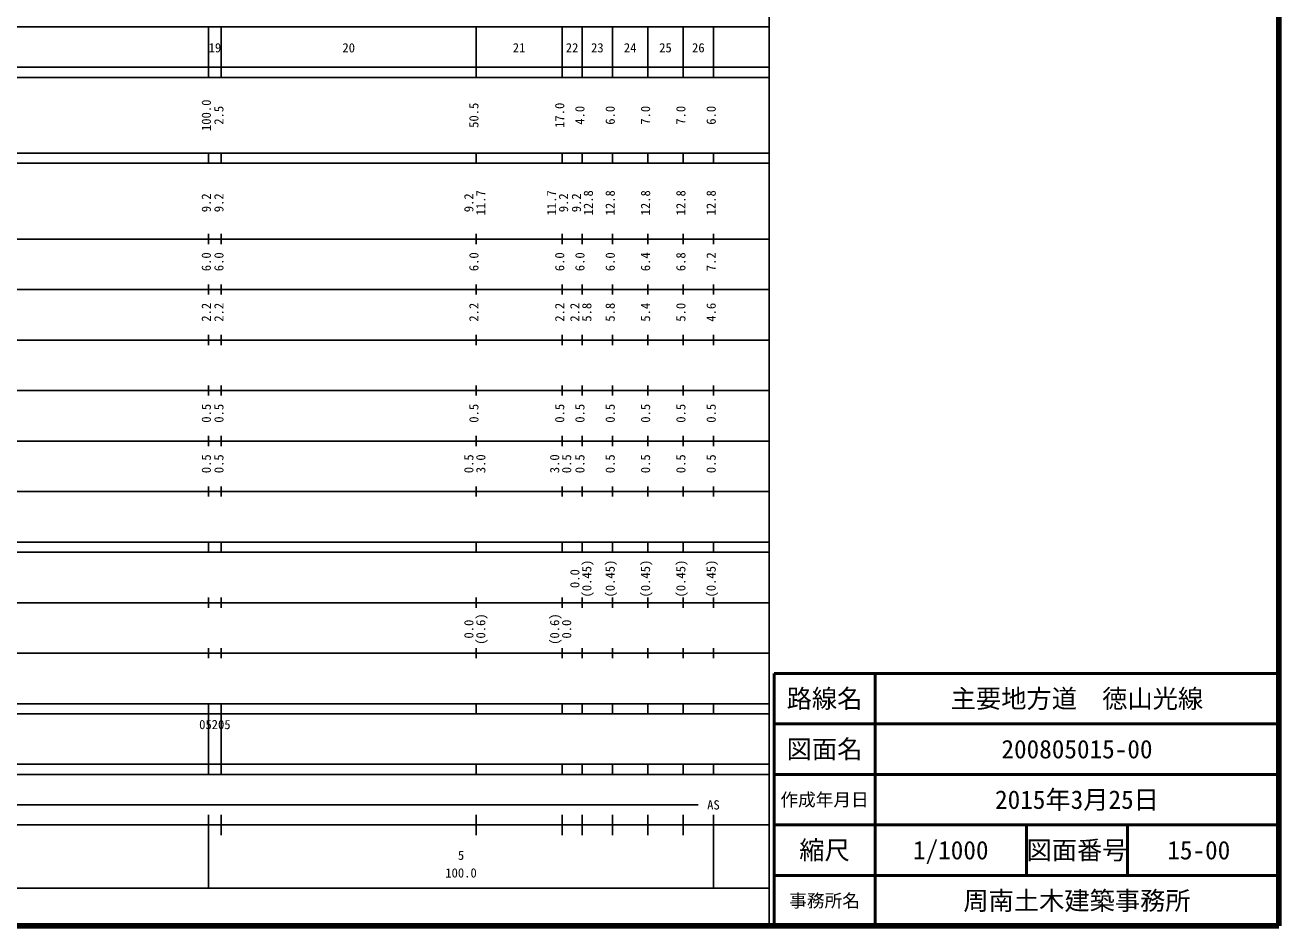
# Model space of a CAD drawing. Units: millimetres on the paper, enlarged 1000 times. Extents: x 40000 to 680000, y 20000 to 380000.
# Drawn here: x 431650 to 680000, y 20000 to 198357 of the extents above; entities that cross this region are included whole.
import ezdxf
from ezdxf.enums import TextEntityAlignment as Align

# ---------------------------------------------------------------- set-up
doc = ezdxf.new("R2010")
doc.units = ezdxf.units.MM
doc.header["$LTSCALE"] = 1000
for name, color, linetype, lineweight in [('M-TTL', 2, 'Continuous', 140), ('M-TTL-BAND', 7, 'Continuous', 25), ('M-TTL-FRAM', 2, 'Continuous', 50), ('M-TTL-LINE', 7, 'Continuous', 50)]:
    doc.layers.add(name, color=color, linetype=linetype, lineweight=lineweight)
doc.layers.add('M-TTL-TXT', color=7, linetype='Continuous')
doc.styles.add('ＭＳ ゴシック', font='')
doc.styles.get('ＭＳ ゴシック').set_extended_font_data('MS Gothic')

msp = doc.modelspace()

# ---------------------------------------------------------------- linework, layer by layer
at = {"layer": 'M-TTL'}
for p, q in [((680000, 20000), (680000, 380000)), ((40000, 20000), (680000, 20000))]:
    msp.add_line(p, q, dxfattribs=at)
at = {"layer": 'M-TTL-BAND'}
for p, q in [((579000, 20000), (579000, 370000)), ((68000, 198000), (579000, 198000)), ((468000, 188000), (468000, 198000)), ((470500, 188000), (470500, 198000)), ((521000, 188000), (521000, 198000)), ((538000, 188000), (538000, 198000)), ((542000, 188000), (542000, 198000)), ((548000, 188000), (548000, 198000)), ((555000, 188000), (555000, 198000)), ((562000, 188000), (562000, 198000)), ((568000, 188000), (568000, 198000)), ((40000, 190000), (579000, 190000)), ((40000, 188000), (579000, 188000)), ((40000, 173000), (579000, 173000)), ((468000, 171000), (468000, 173000)), ((470500, 171000), (470500, 173000)), ((521000, 171000), (521000, 173000)), ((538000, 171000), (538000, 173000)), ((542000, 171000), (542000, 173000)), ((548000, 171000), (548000, 173000)), ((555000, 171000), (555000, 173000)), ((562000, 171000), (562000, 173000)), ((568000, 171000), (568000, 173000)), ((40000, 171000), (579000, 171000)), ((468000, 155000), (468000, 157000)), ((470500, 155000), (470500, 157000)), ((521000, 155000), (521000, 157000)), ((538000, 155000), (538000, 157000)), ((542000, 155000), (542000, 157000)), ((548000, 155000), (548000, 157000)), ((555000, 155000), (555000, 157000)), ((562000, 155000), (562000, 157000)), ((568000, 155000), (568000, 157000)), ((40000, 156000), (579000, 156000)), ((468000, 145000), (468000, 147000)), ((470500, 145000), (470500, 147000)), ((521000, 145000), (521000, 147000)), ((538000, 145000), (538000, 147000)), ((542000, 145000), (542000, 147000)), ((548000, 145000), (548000, 147000)), ((555000, 145000), (555000, 147000)), ((562000, 145000), (562000, 147000)), ((568000, 145000), (568000, 147000)), ((46000, 146000), (579000, 146000)), ((468000, 135000), (468000, 137000)), ((470500, 135000), (470500, 137000)), ((521000, 135000), (521000, 137000)), ((538000, 135000), (538000, 137000)), ((542000, 135000), (542000, 137000)), ((548000, 135000), (548000, 137000)), ((555000, 135000), (555000, 137000)), ((562000, 135000), (562000, 137000)), ((568000, 135000), (568000, 137000)), ((52000, 136000), (579000, 136000)), ((468000, 125000), (468000, 127000)), ((470500, 125000), (470500, 127000)), ((521000, 125000), (521000, 127000)), ((538000, 125000), (538000, 127000)), ((542000, 125000), (542000, 127000)), ((548000, 125000), (548000, 127000)), ((555000, 125000), (555000, 127000)), ((562000, 125000), (562000, 127000)), ((568000, 125000), (568000, 127000)), ((46000, 126000), (579000, 126000)), ((468000, 115000), (468000, 117000)), ((470500, 115000), (470500, 117000)), ((521000, 115000), (521000, 117000)), ((538000, 115000), (538000, 117000)), ((542000, 115000), (542000, 117000)), ((548000, 115000), (548000, 117000)), ((555000, 115000), (555000, 117000)), ((562000, 115000), (562000, 117000)), ((568000, 115000), (568000, 117000)), ((52000, 116000), (579000, 116000)), ((468000, 105000), (468000, 107000)), ((470500, 105000), (470500, 107000)), ((521000, 105000), (521000, 107000)), ((538000, 105000), (538000, 107000)), ((542000, 105000), (542000, 107000)), ((548000, 105000), (548000, 107000)), ((555000, 105000), (555000, 107000)), ((562000, 105000), (562000, 107000)), ((568000, 105000), (568000, 107000)), ((46000, 106000), (579000, 106000)), ((40000, 96000), (579000, 96000)), ((468000, 94000), (468000, 96000)), ((470500, 94000), (470500, 96000)), ((521000, 94000), (521000, 96000)), ((538000, 94000), (538000, 96000)), ((542000, 94000), (542000, 96000)), ((548000, 94000), (548000, 96000)), ((555000, 94000), (555000, 96000)), ((562000, 94000), (562000, 96000)), ((568000, 94000), (568000, 96000)), ((40000, 94000), (579000, 94000)), ((468000, 83000), (468000, 85000)), ((470500, 83000), (470500, 85000)), ((521000, 83000), (521000, 85000)), ((538000, 83000), (538000, 85000)), ((542000, 83000), (542000, 85000)), ((548000, 83000), (548000, 85000)), ((555000, 83000), (555000, 85000)), ((562000, 83000), (562000, 85000)), ((568000, 83000), (568000, 85000)), ((49000, 84000), (579000, 84000)), ((468000, 73000), (468000, 75000)), ((470500, 73000), (470500, 75000)), ((521000, 73000), (521000, 75000)), ((538000, 73000), (538000, 75000)), ((542000, 73000), (542000, 75000)), ((548000, 73000), (548000, 75000)), ((555000, 73000), (555000, 75000)), ((562000, 73000), (562000, 75000)), ((568000, 73000), (568000, 75000)), ((40000, 74000), (579000, 74000)), ((40000, 64000), (579000, 64000)), ((468000, 62000), (468000, 64000)), ((470500, 62000), (470500, 64000)), ((521000, 62000), (521000, 64000)), ((538000, 62000), (538000, 64000)), ((542000, 62000), (542000, 64000)), ((548000, 62000), (548000, 64000)), ((555000, 62000), (555000, 64000)), ((562000, 62000), (562000, 64000)), ((568000, 62000), (568000, 64000)), ((40000, 62000), (579000, 62000)), ((468000, 52000), (468000, 62000)), ((470500, 52000), (470500, 62000)), ((40000, 52000), (579000, 52000)), ((40000, 50000), (579000, 50000)), ((468000, 50000), (468000, 52000)), ((470500, 50000), (470500, 52000)), ((521000, 50000), (521000, 52000)), ((538000, 50000), (538000, 52000)), ((542000, 50000), (542000, 52000)), ((548000, 50000), (548000, 52000)), ((555000, 50000), (555000, 52000)), ((562000, 50000), (562000, 52000)), ((568000, 50000), (568000, 52000)), ((71000, 44000), (565000, 44000)), ((40000, 40000), (579000, 40000)), ((468000, 27500), (468000, 42000)), ((470500, 38000), (470500, 42000)), ((521000, 38000), (521000, 42000)), ((538000, 38000), (538000, 42000)), ((542000, 38000), (542000, 42000)), ((548000, 38000), (548000, 42000)), ((555000, 38000), (555000, 42000)), ((562000, 38000), (562000, 42000)), ((568000, 27500), (568000, 42000)), ((68000, 27500), (579000, 27500))]:
    msp.add_line(p, q, dxfattribs=at)
at = {"layer": 'M-TTL-FRAM'}
for p, q in [((680000, 70000), (580000, 70000)), ((580000, 70000), (580000, 20000))]:
    msp.add_line(p, q, dxfattribs=at)
at = {"layer": 'M-TTL-LINE'}
for p, q in [((600000, 70000), (600000, 20000)), ((680000, 60000), (580000, 60000)), ((680000, 50000), (580000, 50000)), ((680000, 40000), (580000, 40000)), ((630000, 40000), (630000, 30000)), ((650000, 40000), (650000, 30000)), ((680000, 30000), (580000, 30000))]:
    msp.add_line(p, q, dxfattribs=at)

# ---------------------------------------------------------------- texts
at = {"layer": 'M-TTL-BAND', "style": 'ＭＳ ゴシック'}
for s, p in [('19', (469250, 192405)), ('20', (495750, 192405)), ('21', (529500, 192405)), ('22', (540000, 192405)), ('23', (545000, 192405)), ('24', (551500, 192405)), ('25', (558500, 192405)), ('26', (565000, 192405)), ('AS', (568000, 42500)), ('5', (518000, 32523)), ('100.0', (518000, 29033))]:
    msp.add_text(s, height=1833, dxfattribs=at).set_placement(p, align=Align.BOTTOM_CENTER)
for s, p in [('100.0', (469000, 180500)), ('2.5', (471500, 180500)), ('50.5', (522000, 180500)), ('17.0', (539000, 180500)), ('4.0', (543000, 180500)), ('6.0', (549000, 180500)), ('7.0', (556000, 180500)), ('7.0', (563000, 180500)), ('6.0', (569000, 180500)), ('9.2', (469000, 163174)), ('9.2', (471500, 163174)), ('9.2', (521000, 163174)), ('11.7', (523370, 163174)), ('11.7', (537392, 163174)), ('9.2', (539762, 163174)), ('9.2', (542304, 163174)), ('12.8', (544674, 163174)), ('12.8', (549000, 163174)), ('12.8', (556000, 163174)), ('12.8', (563000, 163174)), ('12.8', (569000, 163174)), ('6.0', (469000, 151500)), ('6.0', (471500, 151500)), ('6.0', (522000, 151500)), ('6.0', (539000, 151500)), ('6.0', (543000, 151500)), ('6.0', (549000, 151500)), ('6.4', (556000, 151500)), ('6.8', (563000, 151500)), ('7.2', (569000, 151500)), ('2.2', (469000, 141500)), ('2.2', (471500, 141500)), ('2.2', (522000, 141500)), ('2.2', (539000, 141500)), ('2.2', (542000, 141500)), ('5.8', (544370, 141500)), ('5.8', (549000, 141500)), ('5.4', (556000, 141500)), ('5.0', (563000, 141500)), ('4.6', (569000, 141500)), ('0.5', (469000, 121500)), ('0.5', (471500, 121500)), ('0.5', (522000, 121500)), ('0.5', (539000, 121500)), ('0.5', (543000, 121500)), ('0.5', (549000, 121500)), ('0.5', (556000, 121500)), ('0.5', (563000, 121500)), ('0.5', (569000, 121500)), ('0.5', (469000, 111500)), ('0.5', (471500, 111500)), ('0.5', (521000, 111500)), ('3.0', (523370, 111500)), ('3.0', (538000, 111500)), ('0.5', (540370, 111500)), ('0.5', (543000, 111500)), ('0.5', (549000, 111500)), ('0.5', (556000, 111500)), ('0.5', (563000, 111500)), ('0.5', (569000, 111500)), ('(0.45)', (544370, 88764)), ('(0.45)', (549000, 88764)), ('(0.45)', (556000, 88764)), ('(0.45)', (563000, 88764)), ('(0.45)', (569000, 88764)), ('0.0', (542000, 88764)), ('0.0', (521000, 78764)), ('(0.6)', (523370, 78764)), ('(0.6)', (538000, 78764)), ('0.0', (540370, 78764))]:
    msp.add_text(s, height=1833, rotation=90, dxfattribs=at).set_placement(p, align=Align.BOTTOM_CENTER)
msp.add_text('05205', height=1833, dxfattribs=at).set_placement((466125, 58405), align=Align.BOTTOM_LEFT)
at = {"layer": 'M-TTL-TXT', "style": 'ＭＳ ゴシック'}
for s, height, p in [('路線名', 3666, (590000, 65000)), ('路線名', 3666, (590000, 65000)), ('主要地方道\u3000徳山光線', 3666, (640000, 65000)), ('図面名', 3666, (590000, 55000)), ('図面名', 3666, (590000, 55000)), ('200805015-00', 3666, (640000, 55000)), ('2015年3月25日', 3666, (640000, 45000)), ('作成年月日', 2566, (590000, 45000)), ('作成年月日', 2566, (590000, 45000)), ('縮尺', 3666, (590000, 35000)), ('縮尺', 3666, (590000, 35000)), ('図面番号', 3666, (640000, 35000)), ('図面番号', 3666, (640000, 35000)), ('1/1000', 3666, (615000, 35000)), ('15-00', 3666, (664125, 35000)), ('周南土木建築事務所', 3666, (640000, 25000)), ('事務所名', 2566, (590000, 25000)), ('事務所名', 2566, (590000, 25000))]:
    msp.add_text(s, height=height, dxfattribs=at).set_placement(p, align=Align.MIDDLE_CENTER)

doc.saveas('drawing.dxf')
